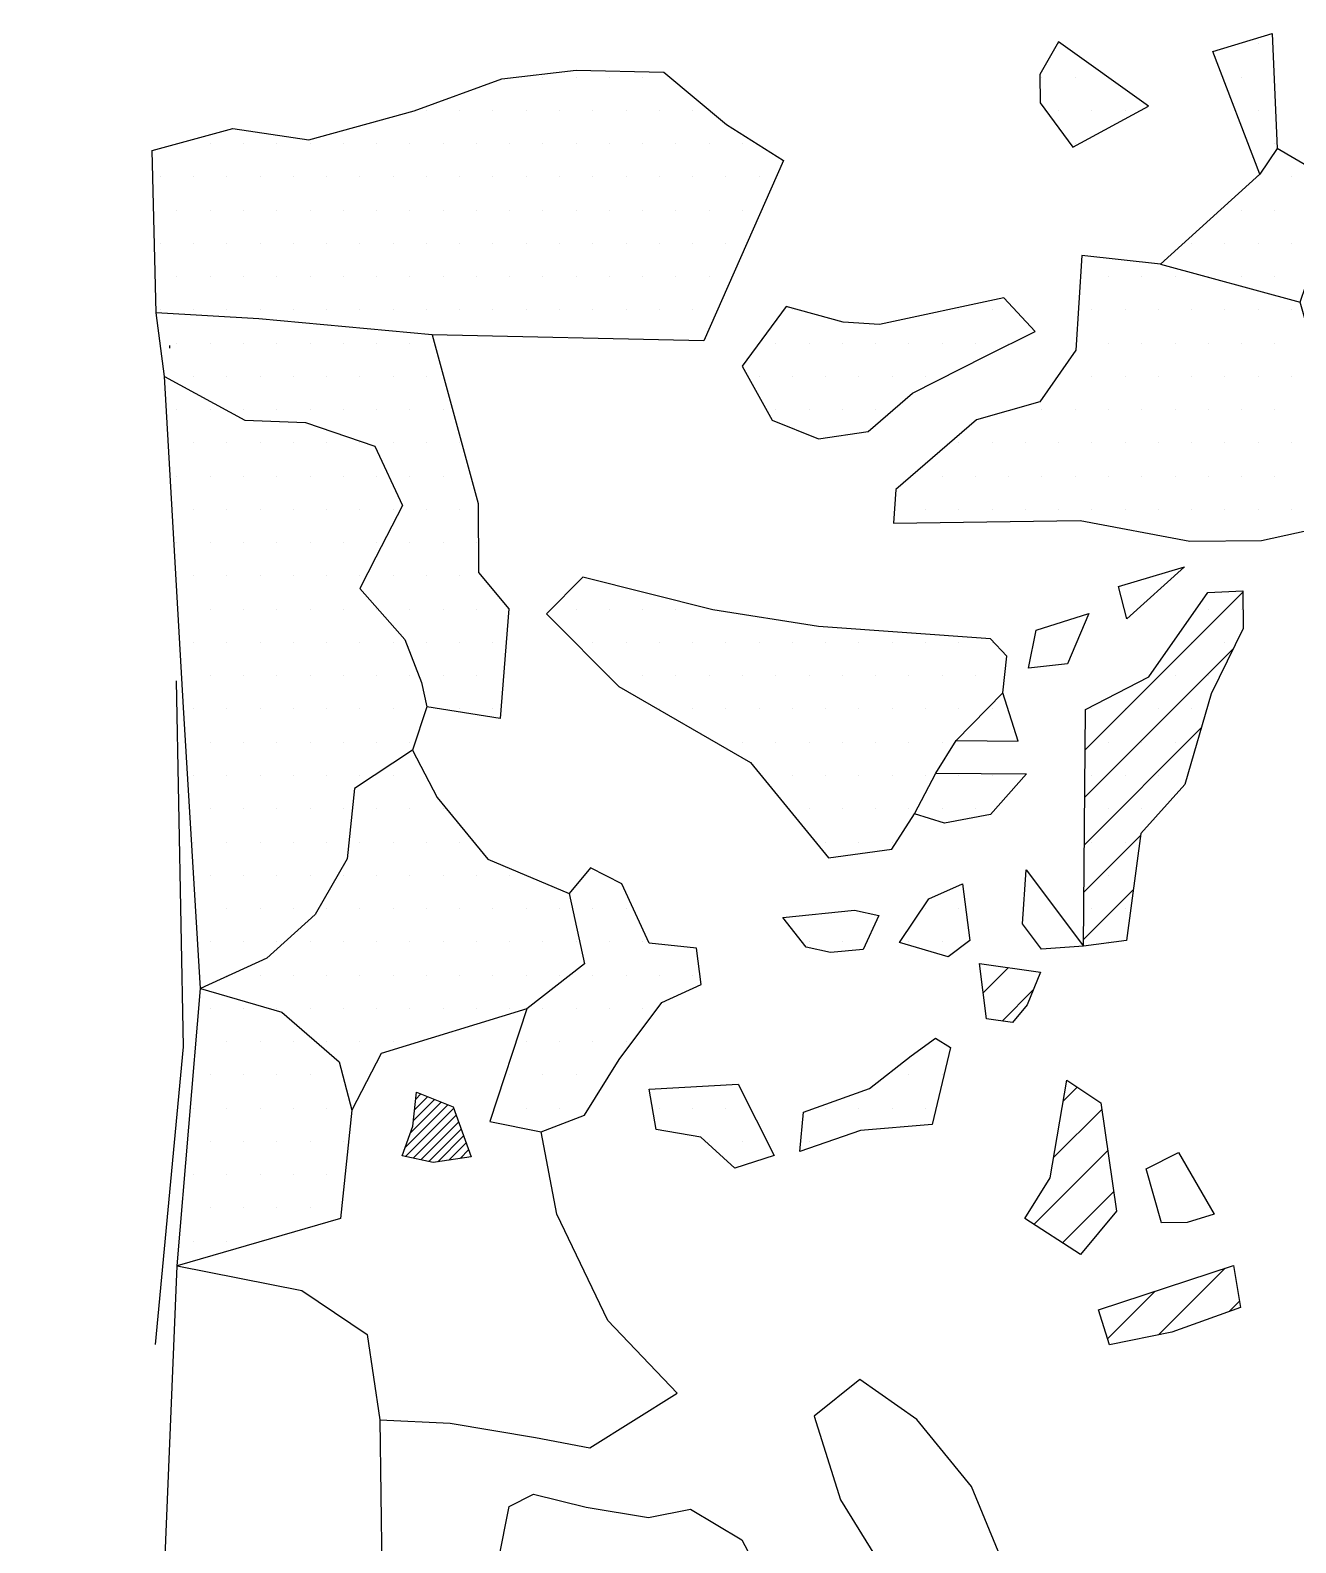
# Model space of a CAD drawing. Header units: metres. Extents: x -902 to -495, y -1464 to -941.
# Drawn here: x -902.4 to -854.8, y -1293.8 to -1237 of the extents above; entities that cross this region are included whole.
import ezdxf

# ---------------------------------------------------------------- set-up
doc = ezdxf.new("R2010")
doc.units = ezdxf.units.M
doc.header["$LTSCALE"] = 25
doc.header["$MEASUREMENT"] = 0
doc.linetypes.add('STRICHPUNKTX2', pattern=[2, 1, -0.5, 0, -0.5])
doc.layers.get('0').update_dxf_attribs({"linetype": 'CONTINUOUS'})
for name, color, linetype in [('FEUER', 1, 'CONTINUOUS'), ('GRABUNGSGRENZE', 3, 'STRICHPUNKTX2'), ('KNOCHEN', 2, 'CONTINUOUS'), ('KNOCHENSCHRAFF', 2, 'CONTINUOUS'), ('STEINE', 4, 'CONTINUOUS'), ('STEINESCHRAFF', 4, 'CONTINUOUS')]:
    doc.layers.add(name, color=color, linetype=linetype)

# ---------------------------------------------------------------- blocks, each defined once
blk = doc.blocks.new('*X3')
at = {"color": 0}
for p, q in [((-887.991, -1277.961), (-887.202, -1277.172)), ((-887.947, -1277.563), (-887.455, -1277.071)), ((-887.902, -1277.165), (-887.708, -1276.97)), ((-888.299, -1278.976), (-886.696, -1277.373)), ((-888.292, -1279.322), (-886.477, -1277.507)), ((-888.105, -1278.428), (-886.949, -1277.272)), ((-888, -1279.383), (-886.383, -1277.767)), ((-887.707, -1279.444), (-886.29, -1278.027)), ((-887.415, -1279.506), (-886.196, -1278.287)), ((-887.072, -1279.516), (-886.102, -1278.547)), ((-886.655, -1279.453), (-886.009, -1278.807)), ((-886.239, -1279.39), (-885.915, -1279.067))]:
    blk.add_line(p, q, dxfattribs=at)
blk = doc.blocks.new('*X5')
at = {"color": 0}
for p, q in [((-862.748, -1264.032), (-856.825, -1258.108)), ((-862.765, -1265.816), (-857.184, -1260.235)), ((-862.781, -1267.6), (-858.383, -1263.201)), ((-862.797, -1269.384), (-860.675, -1267.261)), ((-862.814, -1271.168), (-860.942, -1269.296)), ((-866.579, -1273.166), (-865.634, -1272.22)), ((-865.873, -1274.228), (-864.703, -1273.057)), ((-863.569, -1277.226), (-863.053, -1276.71)), ((-863.937, -1279.362), (-862.124, -1277.549)), ((-864.678, -1281.871), (-861.899, -1279.092)), ((-863.605, -1282.566), (-861.674, -1280.635)), ((-859.994, -1286.026), (-857.484, -1283.516)), ((-861.905, -1286.169), (-860.118, -1284.382)), ((-857.346, -1285.145), (-856.954, -1284.754))]:
    blk.add_line(p, q, dxfattribs=at)
blk = doc.blocks.new('*X10')
at = {"color": 0}
for p, q in [((-863.75, -1237.5), (-863.75, -1237.5)), ((-856.25, -1237.5), (-856.25, -1237.5)), ((-883.125, -1238.75), (-883.125, -1238.75)), ((-881.875, -1238.75), (-881.875, -1238.75)), ((-880.625, -1238.75), (-880.625, -1238.75)), ((-879.375, -1238.75), (-879.375, -1238.75)), ((-864.375, -1238.75), (-864.375, -1238.75)), ((-863.125, -1238.75), (-863.125, -1238.75)), ((-856.875, -1238.75), (-856.875, -1238.75)), ((-887.5, -1240), (-887.5, -1240)), ((-886.25, -1240), (-886.25, -1240)), ((-885, -1240), (-885, -1240)), ((-883.75, -1240), (-883.75, -1240)), ((-882.5, -1240), (-882.5, -1240)), ((-881.25, -1240), (-881.25, -1240)), ((-880, -1240), (-880, -1240)), ((-878.75, -1240), (-878.75, -1240)), ((-877.5, -1240), (-877.5, -1240)), ((-863.75, -1240), (-863.75, -1240)), ((-862.5, -1240), (-862.5, -1240)), ((-861.25, -1240), (-861.25, -1240)), ((-856.25, -1240), (-856.25, -1240)), ((-895.625, -1241.25), (-895.625, -1241.25)), ((-894.375, -1241.25), (-894.375, -1241.25)), ((-893.125, -1241.25), (-893.125, -1241.25)), ((-891.875, -1241.25), (-891.875, -1241.25)), ((-890.625, -1241.25), (-890.625, -1241.25)), ((-889.375, -1241.25), (-889.375, -1241.25)), ((-888.125, -1241.25), (-888.125, -1241.25)), ((-886.875, -1241.25), (-886.875, -1241.25)), ((-885.625, -1241.25), (-885.625, -1241.25)), ((-884.375, -1241.25), (-884.375, -1241.25)), ((-883.125, -1241.25), (-883.125, -1241.25)), ((-881.875, -1241.25), (-881.875, -1241.25)), ((-880.625, -1241.25), (-880.625, -1241.25)), ((-879.375, -1241.25), (-879.375, -1241.25)), ((-878.125, -1241.25), (-878.125, -1241.25)), ((-876.875, -1241.25), (-876.875, -1241.25)), ((-875.625, -1241.25), (-875.625, -1241.25)), ((-863.125, -1241.25), (-863.125, -1241.25)), ((-855.625, -1241.25), (-855.625, -1241.25)), ((-897.5, -1242.5), (-897.5, -1242.5)), ((-896.25, -1242.5), (-896.25, -1242.5)), ((-895, -1242.5), (-895, -1242.5)), ((-893.75, -1242.5), (-893.75, -1242.5)), ((-892.5, -1242.5), (-892.5, -1242.5)), ((-891.25, -1242.5), (-891.25, -1242.5)), ((-890, -1242.5), (-890, -1242.5)), ((-888.75, -1242.5), (-888.75, -1242.5)), ((-887.5, -1242.5), (-887.5, -1242.5)), ((-886.25, -1242.5), (-886.25, -1242.5)), ((-885, -1242.5), (-885, -1242.5)), ((-883.75, -1242.5), (-883.75, -1242.5)), ((-882.5, -1242.5), (-882.5, -1242.5)), ((-881.25, -1242.5), (-881.25, -1242.5)), ((-880, -1242.5), (-880, -1242.5)), ((-878.75, -1242.5), (-878.75, -1242.5)), ((-877.5, -1242.5), (-877.5, -1242.5)), ((-876.25, -1242.5), (-876.25, -1242.5)), ((-875, -1242.5), (-875, -1242.5)), ((-856.25, -1242.5), (-856.25, -1242.5)), ((-855, -1242.5), (-855, -1242.5)), ((-896.875, -1243.75), (-896.875, -1243.75)), ((-895.625, -1243.75), (-895.625, -1243.75)), ((-894.375, -1243.75), (-894.375, -1243.75)), ((-893.125, -1243.75), (-893.125, -1243.75)), ((-891.875, -1243.75), (-891.875, -1243.75)), ((-890.625, -1243.75), (-890.625, -1243.75)), ((-889.375, -1243.75), (-889.375, -1243.75)), ((-888.125, -1243.75), (-888.125, -1243.75)), ((-886.875, -1243.75), (-886.875, -1243.75)), ((-885.625, -1243.75), (-885.625, -1243.75)), ((-884.375, -1243.75), (-884.375, -1243.75)), ((-883.125, -1243.75), (-883.125, -1243.75)), ((-881.875, -1243.75), (-881.875, -1243.75)), ((-880.625, -1243.75), (-880.625, -1243.75)), ((-879.375, -1243.75), (-879.375, -1243.75)), ((-878.125, -1243.75), (-878.125, -1243.75)), ((-876.875, -1243.75), (-876.875, -1243.75)), ((-875.625, -1243.75), (-875.625, -1243.75)), ((-856.875, -1243.75), (-856.875, -1243.75)), ((-855.625, -1243.75), (-855.625, -1243.75)), ((-897.5, -1245), (-897.5, -1245)), ((-896.25, -1245), (-896.25, -1245)), ((-895, -1245), (-895, -1245)), ((-893.75, -1245), (-893.75, -1245)), ((-892.5, -1245), (-892.5, -1245)), ((-891.25, -1245), (-891.25, -1245)), ((-890, -1245), (-890, -1245)), ((-888.75, -1245), (-888.75, -1245)), ((-887.5, -1245), (-887.5, -1245)), ((-886.25, -1245), (-886.25, -1245)), ((-885, -1245), (-885, -1245)), ((-883.75, -1245), (-883.75, -1245)), ((-882.5, -1245), (-882.5, -1245)), ((-881.25, -1245), (-881.25, -1245)), ((-880, -1245), (-880, -1245)), ((-878.75, -1245), (-878.75, -1245)), ((-877.5, -1245), (-877.5, -1245)), ((-876.25, -1245), (-876.25, -1245)), ((-858.75, -1245), (-858.75, -1245)), ((-857.5, -1245), (-857.5, -1245)), ((-856.25, -1245), (-856.25, -1245)), ((-855, -1245), (-855, -1245)), ((-896.875, -1246.25), (-896.875, -1246.25)), ((-895.625, -1246.25), (-895.625, -1246.25)), ((-894.375, -1246.25), (-894.375, -1246.25)), ((-893.125, -1246.25), (-893.125, -1246.25)), ((-891.875, -1246.25), (-891.875, -1246.25)), ((-890.625, -1246.25), (-890.625, -1246.25)), ((-889.375, -1246.25), (-889.375, -1246.25)), ((-888.125, -1246.25), (-888.125, -1246.25)), ((-886.875, -1246.25), (-886.875, -1246.25)), ((-885.625, -1246.25), (-885.625, -1246.25)), ((-884.375, -1246.25), (-884.375, -1246.25)), ((-883.125, -1246.25), (-883.125, -1246.25)), ((-881.875, -1246.25), (-881.875, -1246.25)), ((-880.625, -1246.25), (-880.625, -1246.25)), ((-879.375, -1246.25), (-879.375, -1246.25)), ((-878.125, -1246.25), (-878.125, -1246.25)), ((-876.875, -1246.25), (-876.875, -1246.25)), ((-861.875, -1246.25), (-861.875, -1246.25)), ((-860.625, -1246.25), (-860.625, -1246.25)), ((-859.375, -1246.25), (-859.375, -1246.25)), ((-858.125, -1246.25), (-858.125, -1246.25)), ((-856.875, -1246.25), (-856.875, -1246.25)), ((-855.625, -1246.25), (-855.625, -1246.25)), ((-897.5, -1247.5), (-897.5, -1247.5)), ((-896.25, -1247.5), (-896.25, -1247.5)), ((-895, -1247.5), (-895, -1247.5)), ((-893.75, -1247.5), (-893.75, -1247.5)), ((-892.5, -1247.5), (-892.5, -1247.5)), ((-891.25, -1247.5), (-891.25, -1247.5)), ((-890, -1247.5), (-890, -1247.5)), ((-888.75, -1247.5), (-888.75, -1247.5)), ((-887.5, -1247.5), (-887.5, -1247.5)), ((-886.25, -1247.5), (-886.25, -1247.5)), ((-885, -1247.5), (-885, -1247.5)), ((-883.75, -1247.5), (-883.75, -1247.5)), ((-882.5, -1247.5), (-882.5, -1247.5)), ((-881.25, -1247.5), (-881.25, -1247.5)), ((-880, -1247.5), (-880, -1247.5)), ((-878.75, -1247.5), (-878.75, -1247.5)), ((-877.5, -1247.5), (-877.5, -1247.5)), ((-873.75, -1247.5), (-873.75, -1247.5)), ((-867.5, -1247.5), (-867.5, -1247.5)), ((-866.25, -1247.5), (-866.25, -1247.5)), ((-862.5, -1247.5), (-862.5, -1247.5)), ((-861.25, -1247.5), (-861.25, -1247.5)), ((-860, -1247.5), (-860, -1247.5)), ((-858.75, -1247.5), (-858.75, -1247.5)), ((-857.5, -1247.5), (-857.5, -1247.5)), ((-856.25, -1247.5), (-856.25, -1247.5)), ((-855, -1247.5), (-855, -1247.5)), ((-896.875, -1248.75), (-896.875, -1248.75)), ((-895.625, -1248.75), (-895.625, -1248.75)), ((-894.375, -1248.75), (-894.375, -1248.75)), ((-893.125, -1248.75), (-893.125, -1248.75)), ((-891.875, -1248.75), (-891.875, -1248.75)), ((-890.625, -1248.75), (-890.625, -1248.75)), ((-889.375, -1248.75), (-889.375, -1248.75)), ((-888.125, -1248.75), (-888.125, -1248.75)), ((-874.375, -1248.75), (-874.375, -1248.75)), ((-873.125, -1248.75), (-873.125, -1248.75)), ((-871.875, -1248.75), (-871.875, -1248.75)), ((-870.625, -1248.75), (-870.625, -1248.75)), ((-869.375, -1248.75), (-869.375, -1248.75)), ((-868.125, -1248.75), (-868.125, -1248.75)), ((-866.875, -1248.75), (-866.875, -1248.75)), ((-865.625, -1248.75), (-865.625, -1248.75)), ((-861.875, -1248.75), (-861.875, -1248.75)), ((-860.625, -1248.75), (-860.625, -1248.75)), ((-859.375, -1248.75), (-859.375, -1248.75)), ((-858.125, -1248.75), (-858.125, -1248.75)), ((-856.875, -1248.75), (-856.875, -1248.75)), ((-855.625, -1248.75), (-855.625, -1248.75)), ((-896.25, -1250), (-896.25, -1250)), ((-895, -1250), (-895, -1250)), ((-893.75, -1250), (-893.75, -1250)), ((-892.5, -1250), (-892.5, -1250)), ((-891.25, -1250), (-891.25, -1250)), ((-890, -1250), (-890, -1250)), ((-888.75, -1250), (-888.75, -1250)), ((-887.5, -1250), (-887.5, -1250)), ((-875, -1250), (-875, -1250)), ((-873.75, -1250), (-873.75, -1250)), ((-872.5, -1250), (-872.5, -1250)), ((-871.25, -1250), (-871.25, -1250)), ((-870, -1250), (-870, -1250)), ((-868.75, -1250), (-868.75, -1250)), ((-863.75, -1250), (-863.75, -1250)), ((-862.5, -1250), (-862.5, -1250)), ((-861.25, -1250), (-861.25, -1250)), ((-860, -1250), (-860, -1250)), ((-858.75, -1250), (-858.75, -1250)), ((-857.5, -1250), (-857.5, -1250)), ((-856.25, -1250), (-856.25, -1250)), ((-855, -1250), (-855, -1250)), ((-896.875, -1251.25), (-896.875, -1251.25)), ((-895.625, -1251.25), (-895.625, -1251.25)), ((-894.375, -1251.25), (-894.375, -1251.25)), ((-893.125, -1251.25), (-893.125, -1251.25)), ((-891.875, -1251.25), (-891.875, -1251.25)), ((-890.625, -1251.25), (-890.625, -1251.25)), ((-889.375, -1251.25), (-889.375, -1251.25)), ((-888.125, -1251.25), (-888.125, -1251.25)), ((-886.875, -1251.25), (-886.875, -1251.25)), ((-874.375, -1251.25), (-874.375, -1251.25)), ((-873.125, -1251.25), (-873.125, -1251.25)), ((-871.875, -1251.25), (-871.875, -1251.25)), ((-870.625, -1251.25), (-870.625, -1251.25)), ((-864.375, -1251.25), (-864.375, -1251.25)), ((-863.125, -1251.25), (-863.125, -1251.25)), ((-861.875, -1251.25), (-861.875, -1251.25)), ((-860.625, -1251.25), (-860.625, -1251.25)), ((-859.375, -1251.25), (-859.375, -1251.25)), ((-858.125, -1251.25), (-858.125, -1251.25)), ((-856.875, -1251.25), (-856.875, -1251.25)), ((-855.625, -1251.25), (-855.625, -1251.25)), ((-896.25, -1252.5), (-896.25, -1252.5)), ((-895, -1252.5), (-895, -1252.5)), ((-893.75, -1252.5), (-893.75, -1252.5)), ((-892.5, -1252.5), (-892.5, -1252.5)), ((-891.25, -1252.5), (-891.25, -1252.5)), ((-890, -1252.5), (-890, -1252.5)), ((-888.75, -1252.5), (-888.75, -1252.5)), ((-887.5, -1252.5), (-887.5, -1252.5)), ((-886.25, -1252.5), (-886.25, -1252.5)), ((-867.5, -1252.5), (-867.5, -1252.5)), ((-866.25, -1252.5), (-866.25, -1252.5)), ((-865, -1252.5), (-865, -1252.5)), ((-863.75, -1252.5), (-863.75, -1252.5)), ((-862.5, -1252.5), (-862.5, -1252.5)), ((-861.25, -1252.5), (-861.25, -1252.5)), ((-860, -1252.5), (-860, -1252.5)), ((-858.75, -1252.5), (-858.75, -1252.5)), ((-857.5, -1252.5), (-857.5, -1252.5)), ((-856.25, -1252.5), (-856.25, -1252.5)), ((-855, -1252.5), (-855, -1252.5)), ((-896.875, -1253.75), (-896.875, -1253.75)), ((-895.625, -1253.75), (-895.625, -1253.75)), ((-894.375, -1253.75), (-894.375, -1253.75)), ((-893.125, -1253.75), (-893.125, -1253.75)), ((-891.875, -1253.75), (-891.875, -1253.75)), ((-890.625, -1253.75), (-890.625, -1253.75)), ((-889.375, -1253.75), (-889.375, -1253.75)), ((-888.125, -1253.75), (-888.125, -1253.75)), ((-886.875, -1253.75), (-886.875, -1253.75)), ((-868.125, -1253.75), (-868.125, -1253.75)), ((-866.875, -1253.75), (-866.875, -1253.75)), ((-865.625, -1253.75), (-865.625, -1253.75)), ((-864.375, -1253.75), (-864.375, -1253.75)), ((-863.125, -1253.75), (-863.125, -1253.75)), ((-861.875, -1253.75), (-861.875, -1253.75)), ((-860.625, -1253.75), (-860.625, -1253.75)), ((-859.375, -1253.75), (-859.375, -1253.75)), ((-858.125, -1253.75), (-858.125, -1253.75)), ((-856.875, -1253.75), (-856.875, -1253.75)), ((-855.625, -1253.75), (-855.625, -1253.75)), ((-896.25, -1255), (-896.25, -1255)), ((-895, -1255), (-895, -1255)), ((-893.75, -1255), (-893.75, -1255)), ((-892.5, -1255), (-892.5, -1255)), ((-891.25, -1255), (-891.25, -1255)), ((-890, -1255), (-890, -1255)), ((-888.75, -1255), (-888.75, -1255)), ((-887.5, -1255), (-887.5, -1255)), ((-886.25, -1255), (-886.25, -1255)), ((-868.75, -1255), (-868.75, -1255)), ((-867.5, -1255), (-867.5, -1255)), ((-866.25, -1255), (-866.25, -1255)), ((-865, -1255), (-865, -1255)), ((-863.75, -1255), (-863.75, -1255)), ((-862.5, -1255), (-862.5, -1255)), ((-861.25, -1255), (-861.25, -1255)), ((-860, -1255), (-860, -1255)), ((-858.75, -1255), (-858.75, -1255)), ((-857.5, -1255), (-857.5, -1255)), ((-856.25, -1255), (-856.25, -1255)), ((-855, -1255), (-855, -1255)), ((-896.875, -1256.25), (-896.875, -1256.25)), ((-895.625, -1256.25), (-895.625, -1256.25)), ((-894.375, -1256.25), (-894.375, -1256.25)), ((-893.125, -1256.25), (-893.125, -1256.25)), ((-891.875, -1256.25), (-891.875, -1256.25)), ((-890.625, -1256.25), (-890.625, -1256.25)), ((-889.375, -1256.25), (-889.375, -1256.25)), ((-888.125, -1256.25), (-888.125, -1256.25)), ((-886.875, -1256.25), (-886.875, -1256.25)), ((-885.625, -1256.25), (-885.625, -1256.25)), ((-896.25, -1257.5), (-896.25, -1257.5)), ((-895, -1257.5), (-895, -1257.5)), ((-893.75, -1257.5), (-893.75, -1257.5)), ((-892.5, -1257.5), (-892.5, -1257.5)), ((-891.25, -1257.5), (-891.25, -1257.5)), ((-890, -1257.5), (-890, -1257.5)), ((-888.75, -1257.5), (-888.75, -1257.5)), ((-887.5, -1257.5), (-887.5, -1257.5)), ((-886.25, -1257.5), (-886.25, -1257.5)), ((-895.625, -1258.75), (-895.625, -1258.75)), ((-894.375, -1258.75), (-894.375, -1258.75)), ((-893.125, -1258.75), (-893.125, -1258.75)), ((-891.875, -1258.75), (-891.875, -1258.75)), ((-890.625, -1258.75), (-890.625, -1258.75)), ((-889.375, -1258.75), (-889.375, -1258.75)), ((-888.125, -1258.75), (-888.125, -1258.75)), ((-886.875, -1258.75), (-886.875, -1258.75)), ((-885.625, -1258.75), (-885.625, -1258.75)), ((-881.875, -1258.75), (-881.875, -1258.75)), ((-880.625, -1258.75), (-880.625, -1258.75)), ((-879.375, -1258.75), (-879.375, -1258.75)), ((-878.125, -1258.75), (-878.125, -1258.75)), ((-876.875, -1258.75), (-876.875, -1258.75)), ((-858.125, -1258.75), (-858.125, -1258.75)), ((-856.875, -1258.75), (-856.875, -1258.75)), ((-896.25, -1260), (-896.25, -1260)), ((-895, -1260), (-895, -1260)), ((-893.75, -1260), (-893.75, -1260)), ((-892.5, -1260), (-892.5, -1260)), ((-891.25, -1260), (-891.25, -1260)), ((-890, -1260), (-890, -1260)), ((-888.75, -1260), (-888.75, -1260)), ((-887.5, -1260), (-887.5, -1260)), ((-886.25, -1260), (-886.25, -1260)), ((-885, -1260), (-885, -1260)), ((-881.25, -1260), (-881.25, -1260)), ((-880, -1260), (-880, -1260)), ((-878.75, -1260), (-878.75, -1260)), ((-877.5, -1260), (-877.5, -1260)), ((-876.25, -1260), (-876.25, -1260)), ((-875, -1260), (-875, -1260)), ((-873.75, -1260), (-873.75, -1260)), ((-872.5, -1260), (-872.5, -1260)), ((-871.25, -1260), (-871.25, -1260)), ((-870, -1260), (-870, -1260)), ((-868.75, -1260), (-868.75, -1260)), ((-867.5, -1260), (-867.5, -1260)), ((-866.25, -1260), (-866.25, -1260)), ((-858.75, -1260), (-858.75, -1260)), ((-857.5, -1260), (-857.5, -1260)), ((-895.625, -1261.25), (-895.625, -1261.25)), ((-894.375, -1261.25), (-894.375, -1261.25)), ((-893.125, -1261.25), (-893.125, -1261.25)), ((-891.875, -1261.25), (-891.875, -1261.25)), ((-890.625, -1261.25), (-890.625, -1261.25)), ((-889.375, -1261.25), (-889.375, -1261.25)), ((-888.125, -1261.25), (-888.125, -1261.25)), ((-886.875, -1261.25), (-886.875, -1261.25)), ((-885.625, -1261.25), (-885.625, -1261.25)), ((-880.625, -1261.25), (-880.625, -1261.25)), ((-879.375, -1261.25), (-879.375, -1261.25)), ((-878.125, -1261.25), (-878.125, -1261.25)), ((-876.875, -1261.25), (-876.875, -1261.25)), ((-875.625, -1261.25), (-875.625, -1261.25)), ((-874.375, -1261.25), (-874.375, -1261.25)), ((-873.125, -1261.25), (-873.125, -1261.25)), ((-871.875, -1261.25), (-871.875, -1261.25)), ((-870.625, -1261.25), (-870.625, -1261.25)), ((-869.375, -1261.25), (-869.375, -1261.25)), ((-868.125, -1261.25), (-868.125, -1261.25)), ((-866.875, -1261.25), (-866.875, -1261.25)), ((-859.375, -1261.25), (-859.375, -1261.25)), ((-858.125, -1261.25), (-858.125, -1261.25)), ((-896.25, -1262.5), (-896.25, -1262.5)), ((-895, -1262.5), (-895, -1262.5)), ((-893.75, -1262.5), (-893.75, -1262.5)), ((-892.5, -1262.5), (-892.5, -1262.5)), ((-891.25, -1262.5), (-891.25, -1262.5)), ((-890, -1262.5), (-890, -1262.5)), ((-888.75, -1262.5), (-888.75, -1262.5)), ((-886.25, -1262.5), (-886.25, -1262.5)), ((-885, -1262.5), (-885, -1262.5)), ((-878.75, -1262.5), (-878.75, -1262.5)), ((-877.5, -1262.5), (-877.5, -1262.5)), ((-876.25, -1262.5), (-876.25, -1262.5)), ((-875, -1262.5), (-875, -1262.5)), ((-873.75, -1262.5), (-873.75, -1262.5)), ((-872.5, -1262.5), (-872.5, -1262.5)), ((-871.25, -1262.5), (-871.25, -1262.5)), ((-870, -1262.5), (-870, -1262.5)), ((-868.75, -1262.5), (-868.75, -1262.5)), ((-867.5, -1262.5), (-867.5, -1262.5)), ((-866.25, -1262.5), (-866.25, -1262.5)), ((-862.5, -1262.5), (-862.5, -1262.5)), ((-861.25, -1262.5), (-861.25, -1262.5)), ((-860, -1262.5), (-860, -1262.5)), ((-858.75, -1262.5), (-858.75, -1262.5)), ((-895.625, -1263.75), (-895.625, -1263.75)), ((-894.375, -1263.75), (-894.375, -1263.75)), ((-893.125, -1263.75), (-893.125, -1263.75)), ((-891.875, -1263.75), (-891.875, -1263.75)), ((-890.625, -1263.75), (-890.625, -1263.75)), ((-889.375, -1263.75), (-889.375, -1263.75)), ((-888.125, -1263.75), (-888.125, -1263.75)), ((-875.625, -1263.75), (-875.625, -1263.75)), ((-874.375, -1263.75), (-874.375, -1263.75)), ((-873.125, -1263.75), (-873.125, -1263.75)), ((-871.875, -1263.75), (-871.875, -1263.75)), ((-870.625, -1263.75), (-870.625, -1263.75)), ((-869.375, -1263.75), (-869.375, -1263.75)), ((-868.125, -1263.75), (-868.125, -1263.75)), ((-861.875, -1263.75), (-861.875, -1263.75)), ((-860.625, -1263.75), (-860.625, -1263.75)), ((-859.375, -1263.75), (-859.375, -1263.75)), ((-896.25, -1265), (-896.25, -1265)), ((-895, -1265), (-895, -1265)), ((-893.75, -1265), (-893.75, -1265)), ((-892.5, -1265), (-892.5, -1265)), ((-891.25, -1265), (-891.25, -1265)), ((-890, -1265), (-890, -1265)), ((-888.75, -1265), (-888.75, -1265)), ((-873.75, -1265), (-873.75, -1265)), ((-872.5, -1265), (-872.5, -1265)), ((-871.25, -1265), (-871.25, -1265)), ((-870, -1265), (-870, -1265)), ((-868.75, -1265), (-868.75, -1265)), ((-867.5, -1265), (-867.5, -1265)), ((-866.25, -1265), (-866.25, -1265)), ((-862.5, -1265), (-862.5, -1265)), ((-861.25, -1265), (-861.25, -1265)), ((-860, -1265), (-860, -1265)), ((-895.625, -1266.25), (-895.625, -1266.25)), ((-894.375, -1266.25), (-894.375, -1266.25)), ((-893.125, -1266.25), (-893.125, -1266.25)), ((-891.875, -1266.25), (-891.875, -1266.25)), ((-890.625, -1266.25), (-890.625, -1266.25)), ((-889.375, -1266.25), (-889.375, -1266.25)), ((-888.125, -1266.25), (-888.125, -1266.25)), ((-886.875, -1266.25), (-886.875, -1266.25)), ((-873.125, -1266.25), (-873.125, -1266.25)), ((-871.875, -1266.25), (-871.875, -1266.25)), ((-870.625, -1266.25), (-870.625, -1266.25)), ((-869.375, -1266.25), (-869.375, -1266.25)), ((-868.125, -1266.25), (-868.125, -1266.25)), ((-866.875, -1266.25), (-866.875, -1266.25)), ((-861.875, -1266.25), (-861.875, -1266.25)), ((-860.625, -1266.25), (-860.625, -1266.25)), ((-896.25, -1267.5), (-896.25, -1267.5)), ((-895, -1267.5), (-895, -1267.5)), ((-893.75, -1267.5), (-893.75, -1267.5)), ((-892.5, -1267.5), (-892.5, -1267.5)), ((-891.25, -1267.5), (-891.25, -1267.5)), ((-890, -1267.5), (-890, -1267.5)), ((-888.75, -1267.5), (-888.75, -1267.5)), ((-887.5, -1267.5), (-887.5, -1267.5)), ((-886.25, -1267.5), (-886.25, -1267.5)), ((-872.5, -1267.5), (-872.5, -1267.5)), ((-871.25, -1267.5), (-871.25, -1267.5)), ((-870, -1267.5), (-870, -1267.5)), ((-862.5, -1267.5), (-862.5, -1267.5)), ((-861.25, -1267.5), (-861.25, -1267.5)), ((-895.625, -1268.75), (-895.625, -1268.75)), ((-894.375, -1268.75), (-894.375, -1268.75)), ((-893.125, -1268.75), (-893.125, -1268.75)), ((-891.875, -1268.75), (-891.875, -1268.75)), ((-890.625, -1268.75), (-890.625, -1268.75)), ((-889.375, -1268.75), (-889.375, -1268.75)), ((-888.125, -1268.75), (-888.125, -1268.75)), ((-886.875, -1268.75), (-886.875, -1268.75)), ((-885.625, -1268.75), (-885.625, -1268.75)), ((-884.375, -1268.75), (-884.375, -1268.75)), ((-861.875, -1268.75), (-861.875, -1268.75)), ((-895, -1270), (-895, -1270)), ((-893.75, -1270), (-893.75, -1270)), ((-892.5, -1270), (-892.5, -1270)), ((-891.25, -1270), (-891.25, -1270)), ((-890, -1270), (-890, -1270)), ((-888.75, -1270), (-888.75, -1270)), ((-887.5, -1270), (-887.5, -1270)), ((-886.25, -1270), (-886.25, -1270)), ((-885, -1270), (-885, -1270)), ((-883.75, -1270), (-883.75, -1270)), ((-882.5, -1270), (-882.5, -1270)), ((-881.25, -1270), (-881.25, -1270)), ((-880, -1270), (-880, -1270)), ((-868.75, -1270), (-868.75, -1270)), ((-867.5, -1270), (-867.5, -1270)), ((-862.5, -1270), (-862.5, -1270)), ((-861.25, -1270), (-861.25, -1270)), ((-895.625, -1271.25), (-895.625, -1271.25)), ((-894.375, -1271.25), (-894.375, -1271.25)), ((-893.125, -1271.25), (-893.125, -1271.25)), ((-891.875, -1271.25), (-891.875, -1271.25)), ((-890.625, -1271.25), (-890.625, -1271.25)), ((-889.375, -1271.25), (-889.375, -1271.25)), ((-888.125, -1271.25), (-888.125, -1271.25)), ((-886.875, -1271.25), (-886.875, -1271.25)), ((-885.625, -1271.25), (-885.625, -1271.25)), ((-884.375, -1271.25), (-884.375, -1271.25)), ((-883.125, -1271.25), (-883.125, -1271.25)), ((-881.875, -1271.25), (-881.875, -1271.25)), ((-880.625, -1271.25), (-880.625, -1271.25)), ((-879.375, -1271.25), (-879.375, -1271.25)), ((-873.125, -1271.25), (-873.125, -1271.25)), ((-871.875, -1271.25), (-871.875, -1271.25)), ((-869.375, -1271.25), (-869.375, -1271.25)), ((-868.125, -1271.25), (-868.125, -1271.25)), ((-861.875, -1271.25), (-861.875, -1271.25)), ((-895, -1272.5), (-895, -1272.5)), ((-893.75, -1272.5), (-893.75, -1272.5)), ((-892.5, -1272.5), (-892.5, -1272.5)), ((-891.25, -1272.5), (-891.25, -1272.5)), ((-890, -1272.5), (-890, -1272.5)), ((-888.75, -1272.5), (-888.75, -1272.5)), ((-887.5, -1272.5), (-887.5, -1272.5)), ((-886.25, -1272.5), (-886.25, -1272.5)), ((-885, -1272.5), (-885, -1272.5)), ((-883.75, -1272.5), (-883.75, -1272.5)), ((-882.5, -1272.5), (-882.5, -1272.5)), ((-881.25, -1272.5), (-881.25, -1272.5)), ((-880, -1272.5), (-880, -1272.5)), ((-878.75, -1272.5), (-878.75, -1272.5)), ((-877.5, -1272.5), (-877.5, -1272.5)), ((-895.625, -1273.75), (-895.625, -1273.75)), ((-894.375, -1273.75), (-894.375, -1273.75)), ((-893.125, -1273.75), (-893.125, -1273.75)), ((-891.875, -1273.75), (-891.875, -1273.75)), ((-890.625, -1273.75), (-890.625, -1273.75)), ((-889.375, -1273.75), (-889.375, -1273.75)), ((-888.125, -1273.75), (-888.125, -1273.75)), ((-886.875, -1273.75), (-886.875, -1273.75)), ((-885.625, -1273.75), (-885.625, -1273.75)), ((-884.375, -1273.75), (-884.375, -1273.75)), ((-883.125, -1273.75), (-883.125, -1273.75)), ((-881.875, -1273.75), (-881.875, -1273.75)), ((-880.625, -1273.75), (-880.625, -1273.75)), ((-879.375, -1273.75), (-879.375, -1273.75)), ((-895, -1275), (-895, -1275)), ((-893.75, -1275), (-893.75, -1275)), ((-892.5, -1275), (-892.5, -1275)), ((-891.25, -1275), (-891.25, -1275)), ((-890, -1275), (-890, -1275)), ((-888.75, -1275), (-888.75, -1275)), ((-883.75, -1275), (-883.75, -1275)), ((-882.5, -1275), (-882.5, -1275)), ((-881.25, -1275), (-881.25, -1275)), ((-880, -1275), (-880, -1275)), ((-895.625, -1276.25), (-895.625, -1276.25)), ((-894.375, -1276.25), (-894.375, -1276.25)), ((-893.125, -1276.25), (-893.125, -1276.25)), ((-891.875, -1276.25), (-891.875, -1276.25)), ((-890.625, -1276.25), (-890.625, -1276.25)), ((-884.375, -1276.25), (-884.375, -1276.25)), ((-883.125, -1276.25), (-883.125, -1276.25)), ((-881.875, -1276.25), (-881.875, -1276.25)), ((-880.625, -1276.25), (-880.625, -1276.25)), ((-869.375, -1276.25), (-869.375, -1276.25)), ((-868.125, -1276.25), (-868.125, -1276.25)), ((-896.25, -1277.5), (-896.25, -1277.5)), ((-895, -1277.5), (-895, -1277.5)), ((-893.75, -1277.5), (-893.75, -1277.5)), ((-892.5, -1277.5), (-892.5, -1277.5)), ((-891.25, -1277.5), (-891.25, -1277.5)), ((-883.75, -1277.5), (-883.75, -1277.5)), ((-882.5, -1277.5), (-882.5, -1277.5)), ((-878.75, -1277.5), (-878.75, -1277.5)), ((-877.5, -1277.5), (-877.5, -1277.5)), ((-876.25, -1277.5), (-876.25, -1277.5)), ((-872.5, -1277.5), (-872.5, -1277.5)), ((-871.25, -1277.5), (-871.25, -1277.5)), ((-870, -1277.5), (-870, -1277.5)), ((-868.75, -1277.5), (-868.75, -1277.5)), ((-895.625, -1278.75), (-895.625, -1278.75)), ((-894.375, -1278.75), (-894.375, -1278.75)), ((-893.125, -1278.75), (-893.125, -1278.75)), ((-891.875, -1278.75), (-891.875, -1278.75)), ((-890.625, -1278.75), (-890.625, -1278.75)), ((-876.875, -1278.75), (-876.875, -1278.75)), ((-875.625, -1278.75), (-875.625, -1278.75)), ((-873.125, -1278.75), (-873.125, -1278.75)), ((-896.25, -1280), (-896.25, -1280)), ((-895, -1280), (-895, -1280)), ((-893.75, -1280), (-893.75, -1280)), ((-892.5, -1280), (-892.5, -1280)), ((-891.25, -1280), (-891.25, -1280)), ((-895.625, -1281.25), (-895.625, -1281.25)), ((-894.375, -1281.25), (-894.375, -1281.25)), ((-893.125, -1281.25), (-893.125, -1281.25)), ((-891.875, -1281.25), (-891.875, -1281.25)), ((-896.25, -1282.5), (-896.25, -1282.5)), ((-895, -1282.5), (-895, -1282.5)), ((-893.75, -1282.5), (-893.75, -1282.5))]:
    blk.add_line(p, q, dxfattribs=at)

msp = doc.modelspace()

# ---------------------------------------------------------------- linework, layer by layer
at = {"layer": 'GRABUNGSGRENZE', "flags": 128}
msp.add_lwpolyline([(-902.386, -1336.269), (-896.627, -1275.196), (-900.062, -1100.479), (-891.129, -941.292), (-826.144, -967.012), (-721.272, -1023.499), (-704.338, -1036.662), (-685.618, -1047.174), (-606.622, -1086.772)], dxfattribs=at)
at = {"layer": 'KNOCHEN'}
msp.add_lwpolyline([(-888.413, -1279.297), (-888.016, -1278.176), (-887.873, -1276.904), (-886.497, -1277.452), (-885.821, -1279.327), (-887.242, -1279.542), (-888.413, -1279.297)], dxfattribs=at)
at = {"layer": 'STEINE'}
for points in [[(-864.451, -1238.658), (-864.442, -1239.725), (-863.209, -1241.391), (-860.376, -1239.844), (-863.749, -1237.432), (-864.451, -1238.658)], [(-856.189, -1242.402), (-857.954, -1237.792), (-855.723, -1237.114), (-855.536, -1241.431), (-856.189, -1242.402), (-859.922, -1245.786), (-854.677, -1247.217), (-854.031, -1245.332), (-853.392, -1242.685), (-855.536, -1241.431)], [(-897.812, -1241.517), (-894.77, -1240.679), (-891.921, -1241.114), (-887.966, -1240.015), (-884.673, -1238.82), (-881.881, -1238.493), (-878.577, -1238.568), (-876.224, -1240.531), (-874.079, -1241.885), (-877.074, -1248.667), (-887.289, -1248.445), (-893.798, -1247.836), (-897.661, -1247.613), (-897.812, -1241.517)], [(-859.922, -1245.786), (-862.872, -1245.454), (-863.097, -1249.012), (-864.454, -1250.954), (-866.836, -1251.634), (-869.864, -1254.25), (-869.956, -1255.521), (-862.944, -1255.414), (-858.822, -1256.194), (-856.129, -1256.172), (-853.492, -1255.592), (-851.518, -1254.56), (-852.35, -1252.28), (-853.631, -1250.867), (-854.677, -1247.217)], [(-864.627, -1248.313), (-865.806, -1247.053), (-870.473, -1248.055), (-871.846, -1247.965), (-873.984, -1247.372), (-875.643, -1249.621), (-874.509, -1251.645), (-872.776, -1252.342), (-870.898, -1252.073), (-869.233, -1250.637), (-866.5, -1249.243), (-864.627, -1248.313)], [(-897.337, -1249.999), (-894.326, -1251.651), (-892.039, -1251.735), (-889.44, -1252.628), (-888.406, -1254.856), (-889.407, -1256.795), (-890.007, -1257.968), (-888.315, -1259.886), (-887.692, -1261.507), (-887.481, -1262.42), (-888.027, -1264.05), (-890.201, -1265.49), (-890.484, -1268.135), (-891.687, -1270.228), (-893.503, -1271.868), (-895.984, -1273.006), (-895.984, -1273.006), (-896.628, -1262.442), (-897.337, -1249.999), (-897.661, -1247.613)], [(-887.289, -1248.445), (-885.561, -1254.782), (-885.54, -1257.374), (-884.411, -1258.736), (-884.734, -1262.855), (-887.481, -1262.42)], [(-861.187, -1259.109), (-861.502, -1257.892), (-859.018, -1257.161), (-861.187, -1259.109)], [(-865.839, -1261.89), (-865.698, -1260.517), (-866.313, -1259.861), (-872.77, -1259.405), (-876.738, -1258.776), (-881.626, -1257.545), (-882.987, -1258.928), (-880.272, -1261.65), (-875.32, -1264.507), (-872.395, -1268.091), (-870.01, -1267.767), (-869.157, -1266.439)], [(-862.816, -1271.419), (-862.735, -1262.526), (-860.356, -1261.287), (-858.146, -1258.119), (-856.826, -1258.058), (-856.814, -1259.48), (-858.014, -1261.929), (-859.003, -1265.341), (-860.665, -1267.184), (-861.192, -1271.202), (-862.816, -1271.419)], [(-864.881, -1260.968), (-864.588, -1259.543), (-862.611, -1258.917), (-863.409, -1260.804), (-864.881, -1260.968)], [(-867.603, -1263.683), (-865.266, -1263.715), (-865.839, -1261.89), (-867.603, -1263.683)], [(-888.027, -1264.05), (-887.098, -1265.821), (-885.2, -1268.143), (-882.141, -1269.44), (-881.56, -1272.077), (-883.732, -1273.772), (-889.206, -1275.442), (-890.307, -1277.584), (-890.731, -1281.653), (-896.866, -1283.43), (-895.984, -1273.006), (-892.928, -1273.896), (-890.779, -1275.759), (-890.307, -1277.584)], [(-868.356, -1264.908), (-867.603, -1263.683)], [(-864.951, -1264.932), (-866.311, -1266.467), (-868.036, -1266.786), (-869.157, -1266.439), (-868.356, -1264.908), (-864.951, -1264.932)], [(-883.732, -1273.772), (-885.121, -1278), (-883.187, -1278.391), (-881.566, -1277.768), (-880.261, -1275.675), (-878.652, -1273.528), (-877.184, -1272.855), (-877.348, -1271.485), (-879.128, -1271.296), (-880.162, -1269.068), (-881.335, -1268.468), (-882.141, -1269.44)], [(-864.973, -1268.54), (-862.816, -1271.419), (-862.816, -1271.419), (-864.39, -1271.533), (-865.109, -1270.573), (-864.973, -1268.54)], [(-869.728, -1271.271), (-868.623, -1269.636), (-867.357, -1269.067), (-867.086, -1271.199), (-867.894, -1271.815), (-869.728, -1271.271)], [(-874.105, -1270.341), (-871.414, -1270.065), (-870.498, -1270.261), (-871.097, -1271.536), (-872.316, -1271.647), (-873.232, -1271.451), (-874.105, -1270.341)], [(-866.452, -1274.141), (-866.723, -1272.06), (-864.434, -1272.397), (-864.932, -1273.621), (-865.486, -1274.286), (-866.452, -1274.141)], [(-873.475, -1279.126), (-873.335, -1277.651), (-870.852, -1276.768), (-869.287, -1275.536), (-868.378, -1274.868), (-867.816, -1275.219), (-868.504, -1278.121), (-871.195, -1278.346), (-873.475, -1279.126)], [(-879.134, -1276.783), (-875.782, -1276.604), (-874.44, -1279.286), (-875.909, -1279.755), (-877.189, -1278.597), (-878.868, -1278.306), (-879.134, -1276.783)], [(-865.02, -1281.65), (-864.067, -1280.118), (-863.436, -1276.454), (-862.159, -1277.308), (-861.567, -1281.368), (-862.926, -1283.005), (-865.02, -1281.65)], [(-889.248, -1289.212), (-886.605, -1289.343), (-883.399, -1289.877), (-881.364, -1290.267), (-878.077, -1288.208), (-880.691, -1285.485), (-882.603, -1281.486), (-883.187, -1278.391)], [(-859.887, -1281.812), (-860.462, -1279.784), (-859.248, -1279.164), (-857.908, -1281.491), (-858.921, -1281.804), (-859.887, -1281.812)], [(-896.866, -1283.43), (-892.183, -1284.358), (-889.731, -1286.015), (-889.248, -1289.212), (-889.107, -1300.441), (-889.787, -1304.409), (-889.394, -1308.979), (-888.352, -1312.223), (-887.836, -1313.235), (-895.308, -1312.94), (-899.189, -1310.43), (-897.547, -1299.797), (-896.866, -1283.43)], [(-861.832, -1286.401), (-862.249, -1285.083), (-857.181, -1283.416), (-856.914, -1284.989), (-859.498, -1285.924), (-861.832, -1286.401)], [(-865.457, -1296.897), (-865.52, -1295.373), (-867.023, -1291.727), (-869.075, -1289.203), (-871.222, -1287.695), (-872.938, -1289.081), (-871.948, -1292.224), (-870.043, -1295.308), (-868.252, -1296.818), (-866.927, -1297.265), (-865.457, -1296.897)], [(-884.676, -1301.777), (-886.162, -1300.163), (-885.176, -1296.446), (-884.395, -1292.476), (-883.484, -1292.011), (-881.498, -1292.504), (-879.158, -1292.891), (-877.585, -1292.574), (-875.645, -1293.727), (-874.871, -1295.194)]]:
    msp.add_lwpolyline(points, dxfattribs=at)

# ---------------------------------------------------------------- block references
at = {"layer": 'FEUER'}
msp.add_blockref('*X5', (0, 0), dxfattribs=at)
at = {"layer": 'KNOCHENSCHRAFF'}
msp.add_blockref('*X3', (0, 0), dxfattribs=at)
at = {"layer": 'STEINESCHRAFF'}
msp.add_blockref('*X10', (0, 0), dxfattribs=at)

doc.saveas('drawing.dxf')
